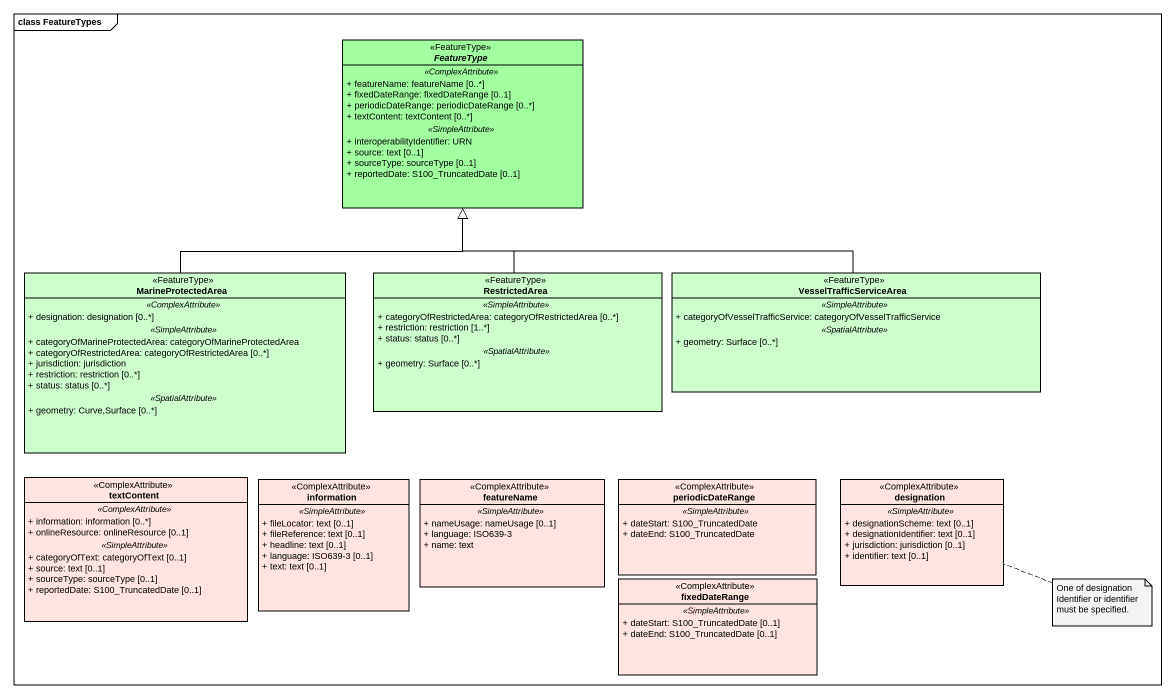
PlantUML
@startuml
mainframe class FeatureTypes
hide circle
hide empty members
skinparam classAttributeIconSize 0
abstract class FeatureType <<FeatureType>> #A1FFA0 {
  .. <<ComplexAttribute>> ..
  + featureName: featureName [0..*]
  + fixedDateRange: fixedDateRange [0..1]
  + periodicDateRange: periodicDateRange [0..*]
  + textContent: textContent [0..*]
  .. <<SimpleAttribute>> ..
  + interoperabilityIdentifier: URN
  + source: text [0..1]
  + sourceType: sourceType [0..1]
  + reportedDate: S100_TruncatedDate [0..1]
}
class MarineProtectedArea <<FeatureType>> #CCFFCC {
  .. <<ComplexAttribute>> ..
  + designation: designation [0..*]
  .. <<SimpleAttribute>> ..
  + categoryOfMarineProtectedArea: categoryOfMarineProtectedArea
  + categoryOfRestrictedArea: categoryOfRestrictedArea [0..*]
  + jurisdiction: jurisdiction
  + restriction: restriction [0..*]
  + status: status [0..*]
  .. <<SpatialAttribute>> ..
  + geometry: Curve,Surface [0..*]
}
class RestrictedArea <<FeatureType>> #CCFFCC {
  .. <<SimpleAttribute>> ..
  + categoryOfRestrictedArea: categoryOfRestrictedArea [0..*]
  + restriction: restriction [1..*]
  + status: status [0..*]
  .. <<SpatialAttribute>> ..
  + geometry: Surface [0..*]
}
class VesselTrafficServiceArea <<FeatureType>> #CCFFCC {
  .. <<SimpleAttribute>> ..
  + categoryOfVesselTrafficService: categoryOfVesselTrafficService
  .. <<SpatialAttribute>> ..
  + geometry: Surface [0..*]
}
class textContent <<ComplexAttribute>> #FFE4E1 {
  .. <<ComplexAttribute>> ..
  + information: information [0..*]
  + onlineResource: onlineResource [0..1]
  .. <<SimpleAttribute>> ..
  + categoryOfText: categoryOfText [0..1]
  + source: text [0..1]
  + sourceType: sourceType [0..1]
  + reportedDate: S100_TruncatedDate [0..1]
}
class information <<ComplexAttribute>> #FFE4E1 {
  .. <<SimpleAttribute>> ..
  + fileLocator: text [0..1]
  + fileReference: text [0..1]
  + headline: text [0..1]
  + language: ISO639-3 [0..1]
  + text: text [0..1]
}
class featureName <<ComplexAttribute>> #FFE4E1 {
  .. <<SimpleAttribute>> ..
  + nameUsage: nameUsage [0..1]
  + language: ISO639-3
  + name: text
}
class periodicDateRange <<ComplexAttribute>> #FFE4E1 {
  .. <<SimpleAttribute>> ..
  + dateStart: S100_TruncatedDate
  + dateEnd: S100_TruncatedDate
}
class designation <<ComplexAttribute>> #FFE4E1 {
  .. <<SimpleAttribute>> ..
  + designationScheme: text [0..1]
  + designationIdentifier: text [0..1]
  + jurisdiction: jurisdiction [0..1]
  + identifier: text [0..1]
}
class fixedDateRange <<ComplexAttribute>> #FFE4E1 {
  .. <<SimpleAttribute>> ..
  + dateStart: S100_TruncatedDate [0..1]
  + dateEnd: S100_TruncatedDate [0..1]
}
MarineProtectedArea -up-|> FeatureType
RestrictedArea -up-|> FeatureType
VesselTrafficServiceArea -left-|> FeatureType
note right of designation : One of designation Identifier or identifier must be specified.
@enduml
